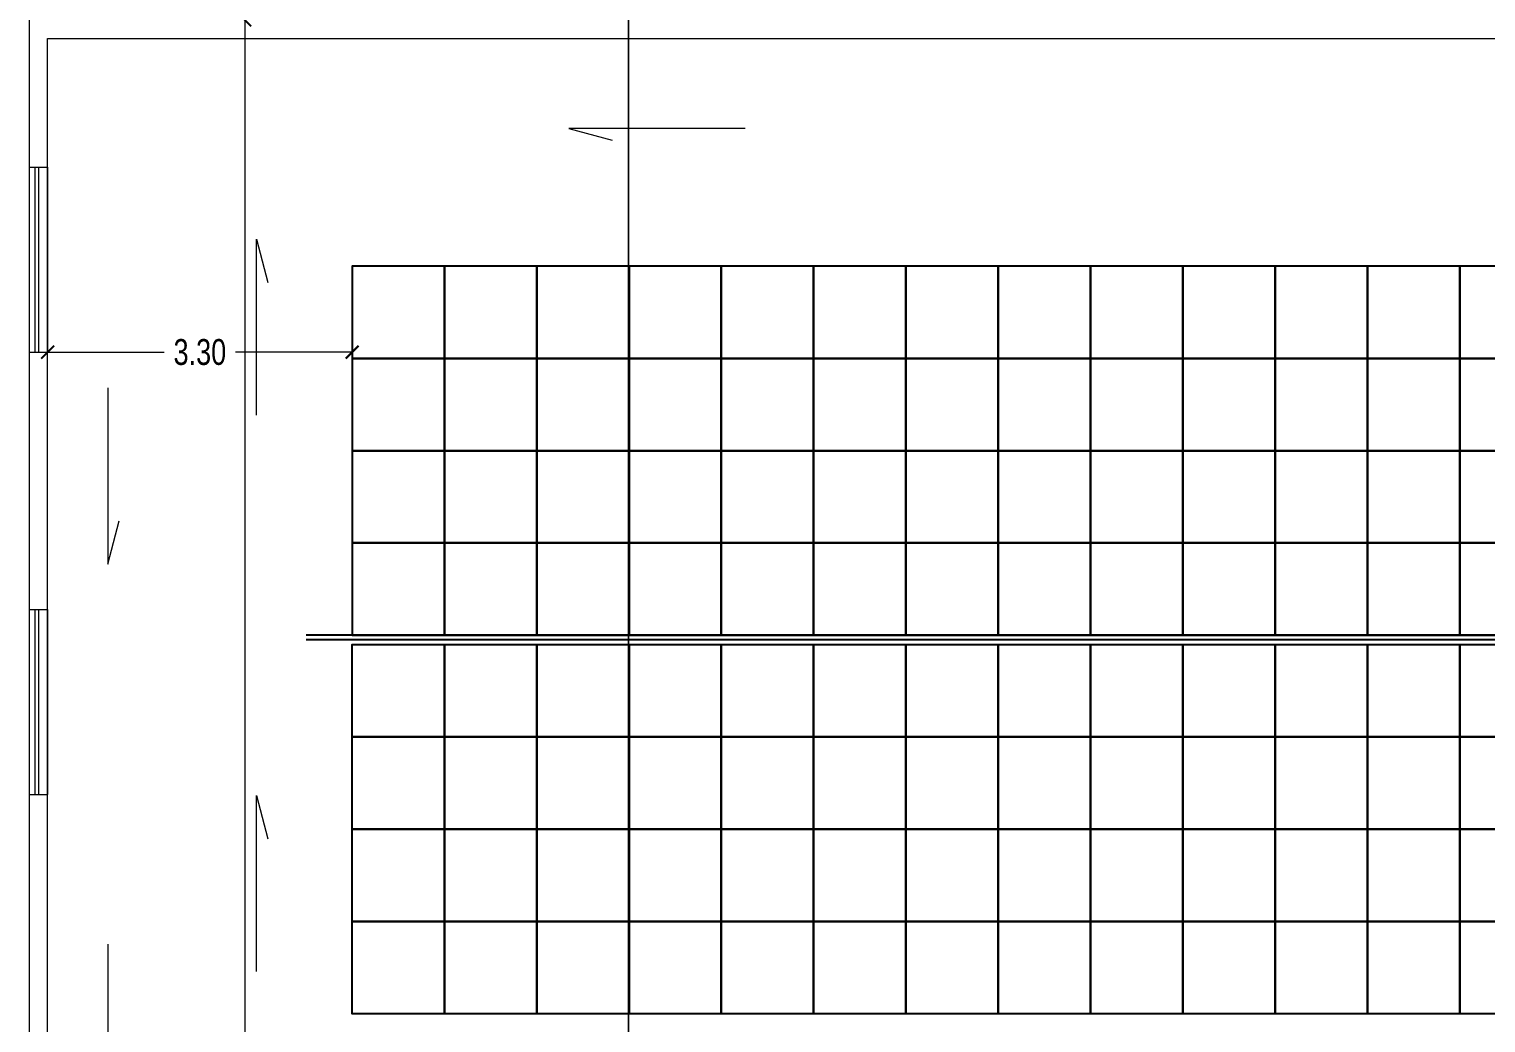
# Model space of a CAD drawing. Header units: millimetres. Extents: x -401 to 2889, y -234 to 146.
# Drawn here: x -81.3 to -65.51, y -33.88 to -23.11 of the extents above; entities that cross this region are included whole.
import ezdxf

# ---------------------------------------------------------------- set-up
doc = ezdxf.new("R2010")
doc.units = ezdxf.units.MM
doc.header["$LTSCALE"] = 3
doc.header["$MEASUREMENT"] = 0
for name, pattern in [('AXES2', [1.125, 0.75, -0.125, 0.125, -0.125]), ('CENTER', [50.8, 31.75, -6.35, 6.35, -6.35]), ('CONTINU', [0])]:
    doc.linetypes.add(name, pattern=pattern)
doc.layers.get('0').update_dxf_attribs({"color": 3, "lineweight": 9})
for name, color, linetype, lineweight in [('DIM-IN', 1, 'Continuous', 0), ('Drw - Arch - brick (0.20)', 7, 'CONTINU', 20), ('Drw - Arch - Window (0.05)', 4, 'CONTINU', 5), ('Drw - Dimension', 1, 'CONTINU', 0), ('Drw - Fram', 2, 'Continuous', 25)]:
    doc.layers.add(name, color=color, linetype=linetype, lineweight=lineweight)
doc.layers.add('Layer7', color=8, linetype='Continuous')
doc.styles.add('drwazah arabic', font='ARIALUNI.TTF', dxfattribs={"width": 0.75})
doc.dimstyles.new('Arch A-D 1-200m', dxfattribs={"dimscale": 2, "dimtxt": 0.14, "dimasz": 0.07, "dimexe": 0, "dimexo": 0, "dimgap": 0.05, "dimtad": 0, "dimzin": 1, "dimdsep": 46, "dimtxsty": 'drwazah arabic', "dimblk": 'ARCHTICK', "dimcen": 0, "dimse1": 1, "dimse2": 1, "dimclrd": 9, "dimclre": 9, "dimclrt": 6, "dimaunit": 2, "dimazin": 0, "dimtfac": 1, "dimtmove": 0, "dimatfit": 0, "dimldrblk": 'ARCHTICK', "dimfxl": 0.18, "dimtolj": 1, "dimtzin": 0, "dimlwd": 9, "dimlwe": 9, "dimarcsym": 2})

# ---------------------------------------------------------------- blocks, each defined once
blk = doc.blocks.new('_ArchTick')
at = {"color": 0, "linetype": 'ByBlock', "const_width": 0.15}
blk.add_lwpolyline([(-0.5, -0.5), (0.5, 0.5)], dxfattribs=at)
blk = doc.blocks.new('*D227')
at = {"layer": 'Defpoints', "color": 0, "transparency": 16777216}
for p in [(-77.878, -23.012), (-78.959, -63.012), (-77.878, -63.012)]:
    blk.add_point(p, dxfattribs=at)
at = {"layer": 'Drw - Dimension', "color": 9, "linetype": 'ByBlock', "lineweight": 9, "transparency": 16777216}
for p, q in [((-78.959, -23.012), (-78.959, -42.545)), ((-78.959, -63.012), (-78.959, -43.479))]:
    blk.add_line(p, q, dxfattribs=at)
at = {"layer": 'Drw - Dimension', "color": 9, "lineweight": 9, "transparency": 16777216, "xscale": 0.14, "yscale": 0.14, "zscale": 0.14}
for p, rotation in [((-78.959, -23.012), 90), ((-78.959, -63.012), 270)]:
    blk.add_blockref('_ArchTick', p, dxfattribs=dict(at, rotation=rotation))
at = {"layer": 'Drw - Dimension', "color": 6, "transparency": 16777216, "insert": (-78.959, -43.012), "char_height": 0.28, "attachment_point": 5, "rotation": 90, "style": 'drwazah arabic'}
blk.add_mtext('\\A1;40.00', dxfattribs=at)
blk = doc.blocks.new('*D266')
at = {"layer": 'Defpoints', "color": 0, "transparency": 16777216}
for p in [(-81.095, -25.678), (-77.795, -25.678), (-81.095, -26.611)]:
    blk.add_point(p, dxfattribs=at)
at = {"layer": 'DIM-IN', "color": 9, "linetype": 'ByBlock', "lineweight": 9, "transparency": 16777216}
for p, q in [((-81.095, -26.611), (-79.831, -26.611)), ((-77.795, -26.611), (-79.06, -26.611))]:
    blk.add_line(p, q, dxfattribs=at)
at = {"layer": 'DIM-IN', "color": 9, "lineweight": 9, "transparency": 16777216, "xscale": 0.14, "yscale": 0.14, "zscale": 0.14, "rotation": 180}
blk.add_blockref('_ArchTick', (-81.095, -26.611), dxfattribs=at)
at = {"layer": 'DIM-IN', "color": 9, "lineweight": 9, "transparency": 16777216, "xscale": 0.14, "yscale": 0.14, "zscale": 0.14}
blk.add_blockref('_ArchTick', (-77.795, -26.611), dxfattribs=at)
at = {"layer": 'DIM-IN', "color": 6, "transparency": 16777216, "insert": (-79.445, -26.611), "char_height": 0.28, "attachment_point": 5, "style": 'drwazah arabic'}
blk.add_mtext('\\A1;3.30', dxfattribs=at)

msp = doc.modelspace()

# ---------------------------------------------------------------- linework, layer by layer
at = {"linetype": 'AXES2'}
for p, q in [((-73.537, -24.189), (-75.446, -24.189)), ((-75.446, -24.189), (-74.976, -24.315)), ((-78.833, -27.295), (-78.833, -25.386)), ((-78.833, -25.386), (-78.707, -25.856)), ((-80.444, -26.999), (-80.444, -28.908)), ((-80.444, -28.908), (-80.318, -28.438)), ((-78.833, -33.321), (-78.833, -31.412)), ((-78.833, -31.412), (-78.707, -31.882)), ((-80.444, -33.025), (-80.444, -34.934))]:
    msp.add_line(p, q, dxfattribs=at)
at = {"color": 6, "linetype": 'CENTER', "ltscale": 0.01, "const_width": 0.02}
msp.add_lwpolyline([(-74.801, -65.968), (-74.801, -65.338), (-74.801, -65.694), (-74.801, -14.493), (-74.163, -14.493)], dxfattribs=at)
at = {"layer": 'Drw - Arch - brick (0.20)'}
for p, q in [((-81.295, -23.012), (-81.295, -33.875)), ((-81.295, -24.607), (-81.095, -24.607)), ((-81.295, -26.611), (-81.095, -26.611)), ((-81.295, -29.397), (-81.095, -29.397)), ((-81.295, -31.401), (-81.095, -31.401))]:
    msp.add_line(p, q, dxfattribs=at)
msp.add_lwpolyline([(-81.295, -33.875), (-81.295, -42.572), (-81.095, -42.572), (-81.095, -23.212), (-55.195, -23.212)], dxfattribs=at)
at = {"layer": 'Drw - Arch - Window (0.05)'}
for p, q in [((-81.295, -24.607), (-81.295, -26.611)), ((-81.235, -24.607), (-81.235, -26.611)), ((-81.195, -24.607), (-81.195, -26.611)), ((-81.095, -24.607), (-81.095, -26.611)), ((-81.295, -29.397), (-81.295, -31.401)), ((-81.235, -29.397), (-81.235, -31.401)), ((-81.195, -29.397), (-81.195, -31.401)), ((-81.095, -29.397), (-81.095, -31.401))]:
    msp.add_line(p, q, dxfattribs=at)
at = {"layer": 'Drw - Fram'}
for p, q in [((-54.295, -29.678), (-78.295, -29.678)), ((-54.295, -29.728), (-78.295, -29.728))]:
    msp.add_line(p, q, dxfattribs=at)
at = {"layer": 'Layer7'}
for points in [[(-76.795, -25.678), (-77.795, -25.678), (-77.795, -26.678), (-76.795, -26.678)], [(-75.795, -25.678), (-76.795, -25.678), (-76.795, -26.678), (-75.795, -26.678)], [(-74.795, -25.678), (-75.795, -25.678), (-75.795, -26.678), (-74.795, -26.678)], [(-73.795, -25.678), (-74.795, -25.678), (-74.795, -26.678), (-73.795, -26.678)], [(-72.795, -25.678), (-73.795, -25.678), (-73.795, -26.678), (-72.795, -26.678)], [(-71.795, -25.678), (-72.795, -25.678), (-72.795, -26.678), (-71.795, -26.678)], [(-70.795, -25.678), (-71.795, -25.678), (-71.795, -26.678), (-70.795, -26.678)], [(-69.795, -25.678), (-70.795, -25.678), (-70.795, -26.678), (-69.795, -26.678)], [(-68.795, -25.678), (-69.795, -25.678), (-69.795, -26.678), (-68.795, -26.678)], [(-67.795, -25.678), (-68.795, -25.678), (-68.795, -26.678), (-67.795, -26.678)], [(-66.795, -25.678), (-67.795, -25.678), (-67.795, -26.678), (-66.795, -26.678)], [(-65.795, -25.678), (-66.795, -25.678), (-66.795, -26.678), (-65.795, -26.678)], [(-64.795, -25.678), (-65.795, -25.678), (-65.795, -26.678), (-64.795, -26.678)], [(-76.795, -26.678), (-77.795, -26.678), (-77.795, -27.678), (-76.795, -27.678)], [(-75.795, -26.678), (-76.795, -26.678), (-76.795, -27.678), (-75.795, -27.678)], [(-74.795, -26.678), (-75.795, -26.678), (-75.795, -27.678), (-74.795, -27.678)], [(-73.795, -26.678), (-74.795, -26.678), (-74.795, -27.678), (-73.795, -27.678)], [(-72.795, -26.678), (-73.795, -26.678), (-73.795, -27.678), (-72.795, -27.678)], [(-71.795, -26.678), (-72.795, -26.678), (-72.795, -27.678), (-71.795, -27.678)], [(-70.795, -26.678), (-71.795, -26.678), (-71.795, -27.678), (-70.795, -27.678)], [(-69.795, -26.678), (-70.795, -26.678), (-70.795, -27.678), (-69.795, -27.678)], [(-68.795, -26.678), (-69.795, -26.678), (-69.795, -27.678), (-68.795, -27.678)], [(-67.795, -26.678), (-68.795, -26.678), (-68.795, -27.678), (-67.795, -27.678)], [(-66.795, -26.678), (-67.795, -26.678), (-67.795, -27.678), (-66.795, -27.678)], [(-65.795, -26.678), (-66.795, -26.678), (-66.795, -27.678), (-65.795, -27.678)], [(-64.795, -26.678), (-65.795, -26.678), (-65.795, -27.678), (-64.795, -27.678)], [(-76.795, -27.678), (-77.795, -27.678), (-77.795, -28.678), (-76.795, -28.678)], [(-75.795, -27.678), (-76.795, -27.678), (-76.795, -28.678), (-75.795, -28.678)], [(-74.795, -27.678), (-75.795, -27.678), (-75.795, -28.678), (-74.795, -28.678)], [(-73.795, -27.678), (-74.795, -27.678), (-74.795, -28.678), (-73.795, -28.678)], [(-72.795, -27.678), (-73.795, -27.678), (-73.795, -28.678), (-72.795, -28.678)], [(-71.795, -27.678), (-72.795, -27.678), (-72.795, -28.678), (-71.795, -28.678)], [(-70.795, -27.678), (-71.795, -27.678), (-71.795, -28.678), (-70.795, -28.678)], [(-69.795, -27.678), (-70.795, -27.678), (-70.795, -28.678), (-69.795, -28.678)], [(-68.795, -27.678), (-69.795, -27.678), (-69.795, -28.678), (-68.795, -28.678)], [(-67.795, -27.678), (-68.795, -27.678), (-68.795, -28.678), (-67.795, -28.678)], [(-66.795, -27.678), (-67.795, -27.678), (-67.795, -28.678), (-66.795, -28.678)], [(-65.795, -27.678), (-66.795, -27.678), (-66.795, -28.678), (-65.795, -28.678)], [(-64.795, -27.678), (-65.795, -27.678), (-65.795, -28.678), (-64.795, -28.678)], [(-76.795, -28.678), (-77.795, -28.678), (-77.795, -29.678), (-76.795, -29.678)], [(-75.795, -28.678), (-76.795, -28.678), (-76.795, -29.678), (-75.795, -29.678)], [(-74.795, -28.678), (-75.795, -28.678), (-75.795, -29.678), (-74.795, -29.678)], [(-73.795, -28.678), (-74.795, -28.678), (-74.795, -29.678), (-73.795, -29.678)], [(-72.795, -28.678), (-73.795, -28.678), (-73.795, -29.678), (-72.795, -29.678)], [(-71.795, -28.678), (-72.795, -28.678), (-72.795, -29.678), (-71.795, -29.678)], [(-70.795, -28.678), (-71.795, -28.678), (-71.795, -29.678), (-70.795, -29.678)], [(-69.795, -28.678), (-70.795, -28.678), (-70.795, -29.678), (-69.795, -29.678)], [(-68.795, -28.678), (-69.795, -28.678), (-69.795, -29.678), (-68.795, -29.678)], [(-67.795, -28.678), (-68.795, -28.678), (-68.795, -29.678), (-67.795, -29.678)], [(-66.795, -28.678), (-67.795, -28.678), (-67.795, -29.678), (-66.795, -29.678)], [(-65.795, -28.678), (-66.795, -28.678), (-66.795, -29.678), (-65.795, -29.678)], [(-64.795, -28.678), (-65.795, -28.678), (-65.795, -29.678), (-64.795, -29.678)], [(-76.795, -30.778), (-77.795, -30.778), (-77.795, -29.778), (-76.795, -29.778)], [(-75.795, -30.778), (-76.795, -30.778), (-76.795, -29.778), (-75.795, -29.778)], [(-74.795, -30.778), (-75.795, -30.778), (-75.795, -29.778), (-74.795, -29.778)], [(-73.795, -30.778), (-74.795, -30.778), (-74.795, -29.778), (-73.795, -29.778)], [(-72.795, -30.778), (-73.795, -30.778), (-73.795, -29.778), (-72.795, -29.778)], [(-71.795, -30.778), (-72.795, -30.778), (-72.795, -29.778), (-71.795, -29.778)], [(-70.795, -30.778), (-71.795, -30.778), (-71.795, -29.778), (-70.795, -29.778)], [(-69.795, -30.778), (-70.795, -30.778), (-70.795, -29.778), (-69.795, -29.778)], [(-68.795, -30.778), (-69.795, -30.778), (-69.795, -29.778), (-68.795, -29.778)], [(-67.795, -30.778), (-68.795, -30.778), (-68.795, -29.778), (-67.795, -29.778)], [(-66.795, -30.778), (-67.795, -30.778), (-67.795, -29.778), (-66.795, -29.778)], [(-65.795, -30.778), (-66.795, -30.778), (-66.795, -29.778), (-65.795, -29.778)], [(-64.795, -30.778), (-65.795, -30.778), (-65.795, -29.778), (-64.795, -29.778)], [(-76.795, -31.778), (-77.795, -31.778), (-77.795, -30.778), (-76.795, -30.778)], [(-75.795, -31.778), (-76.795, -31.778), (-76.795, -30.778), (-75.795, -30.778)], [(-74.795, -31.778), (-75.795, -31.778), (-75.795, -30.778), (-74.795, -30.778)], [(-73.795, -31.778), (-74.795, -31.778), (-74.795, -30.778), (-73.795, -30.778)], [(-72.795, -31.778), (-73.795, -31.778), (-73.795, -30.778), (-72.795, -30.778)], [(-71.795, -31.778), (-72.795, -31.778), (-72.795, -30.778), (-71.795, -30.778)], [(-70.795, -31.778), (-71.795, -31.778), (-71.795, -30.778), (-70.795, -30.778)], [(-69.795, -31.778), (-70.795, -31.778), (-70.795, -30.778), (-69.795, -30.778)], [(-68.795, -31.778), (-69.795, -31.778), (-69.795, -30.778), (-68.795, -30.778)], [(-67.795, -31.778), (-68.795, -31.778), (-68.795, -30.778), (-67.795, -30.778)], [(-66.795, -31.778), (-67.795, -31.778), (-67.795, -30.778), (-66.795, -30.778)], [(-65.795, -31.778), (-66.795, -31.778), (-66.795, -30.778), (-65.795, -30.778)], [(-64.795, -31.778), (-65.795, -31.778), (-65.795, -30.778), (-64.795, -30.778)], [(-76.795, -32.778), (-77.795, -32.778), (-77.795, -31.778), (-76.795, -31.778)], [(-75.795, -32.778), (-76.795, -32.778), (-76.795, -31.778), (-75.795, -31.778)], [(-74.795, -32.778), (-75.795, -32.778), (-75.795, -31.778), (-74.795, -31.778)], [(-73.795, -32.778), (-74.795, -32.778), (-74.795, -31.778), (-73.795, -31.778)], [(-72.795, -32.778), (-73.795, -32.778), (-73.795, -31.778), (-72.795, -31.778)], [(-71.795, -32.778), (-72.795, -32.778), (-72.795, -31.778), (-71.795, -31.778)], [(-70.795, -32.778), (-71.795, -32.778), (-71.795, -31.778), (-70.795, -31.778)], [(-69.795, -32.778), (-70.795, -32.778), (-70.795, -31.778), (-69.795, -31.778)], [(-68.795, -32.778), (-69.795, -32.778), (-69.795, -31.778), (-68.795, -31.778)], [(-67.795, -32.778), (-68.795, -32.778), (-68.795, -31.778), (-67.795, -31.778)], [(-66.795, -32.778), (-67.795, -32.778), (-67.795, -31.778), (-66.795, -31.778)], [(-65.795, -32.778), (-66.795, -32.778), (-66.795, -31.778), (-65.795, -31.778)], [(-64.795, -32.778), (-65.795, -32.778), (-65.795, -31.778), (-64.795, -31.778)], [(-76.795, -33.778), (-77.795, -33.778), (-77.795, -32.778), (-76.795, -32.778)], [(-75.795, -33.778), (-76.795, -33.778), (-76.795, -32.778), (-75.795, -32.778)], [(-74.795, -33.778), (-75.795, -33.778), (-75.795, -32.778), (-74.795, -32.778)], [(-73.795, -33.778), (-74.795, -33.778), (-74.795, -32.778), (-73.795, -32.778)], [(-72.795, -33.778), (-73.795, -33.778), (-73.795, -32.778), (-72.795, -32.778)], [(-71.795, -33.778), (-72.795, -33.778), (-72.795, -32.778), (-71.795, -32.778)], [(-70.795, -33.778), (-71.795, -33.778), (-71.795, -32.778), (-70.795, -32.778)], [(-69.795, -33.778), (-70.795, -33.778), (-70.795, -32.778), (-69.795, -32.778)], [(-68.795, -33.778), (-69.795, -33.778), (-69.795, -32.778), (-68.795, -32.778)], [(-67.795, -33.778), (-68.795, -33.778), (-68.795, -32.778), (-67.795, -32.778)], [(-66.795, -33.778), (-67.795, -33.778), (-67.795, -32.778), (-66.795, -32.778)], [(-65.795, -33.778), (-66.795, -33.778), (-66.795, -32.778), (-65.795, -32.778)], [(-64.795, -33.778), (-65.795, -33.778), (-65.795, -32.778), (-64.795, -32.778)]]:
    msp.add_lwpolyline(points, close=True, dxfattribs=at)

# ---------------------------------------------------------------- dimensions: what is measured, and where the dimension line sits
at = {"layer": 'DIM-IN'}
dim = msp.add_linear_dim(base=(-81.095, -26.611), p1=(-77.795, -25.678), p2=(-81.095, -25.678), dimstyle='Arch A-D 1-200m', dxfattribs=at)
dim.commit()
dim.dimension.update_dxf_attribs({"geometry": '*D266', "text_midpoint": (-79.445, -26.611)})
at = {"layer": 'Drw - Dimension'}
dim = msp.add_linear_dim(base=(-78.959, -63.012), p1=(-77.878, -23.012), p2=(-77.878, -63.012), angle=90, dimstyle='Arch A-D 1-200m', dxfattribs=at)
dim.commit()
dim.dimension.update_dxf_attribs({"geometry": '*D227', "text_midpoint": (-78.959, -43.012)})

doc.saveas('drawing.dxf')
